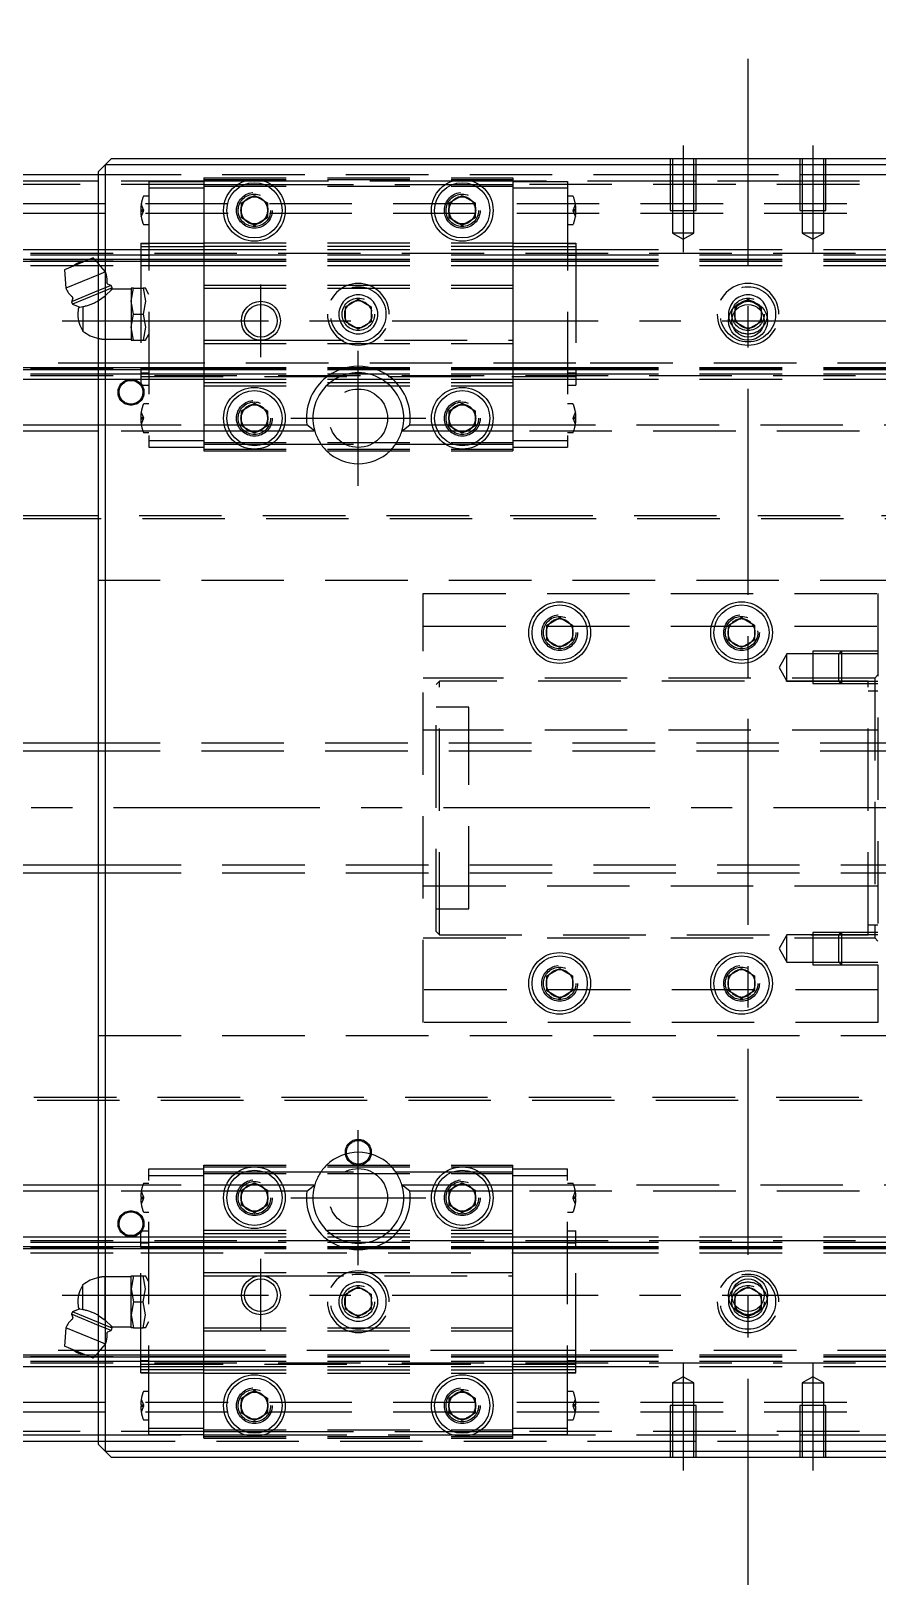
# Model space of a CAD drawing. Extents: x -15 to 942, y -347 to 120.
# Drawn here: x 209.6 to 340, y -119.6 to 119.6 of the extents above; entities that cross this region are included whole.
import ezdxf

# ---------------------------------------------------------------- set-up
doc = ezdxf.new("R2010")
doc.units = 0
doc.linetypes.add('CENTER', pattern=[50.8, 31.75, -6.35, 6.35, -6.35])
doc.linetypes.add('DASHED', pattern=[19.05, 12.7, -6.35])
doc.layers.get('0').update_dxf_attribs({"linetype": 'CONTINUOUS'})
doc.layers.add('CENTER', color=1, linetype='CENTER')

msp = doc.modelspace()

# ---------------------------------------------------------------- linework, layer by layer
at = {"color": 7, "linetype": 'CONTINUOUS'}
for p, q in [((220, 98), (221, 99)), ((221, 99), (222, 100)), ((221, 99), (221, -99)), ((419, 99), (221, 99)), ((222, 100), (418, 100)), ((220, 96.5), (1, 96.5)), ((2, 97.5), (220, 97.5)), ((220, -98), (220, 98)), ((242, 93.15), (244, 94.31)), ((244, 94.31), (246, 93.15)), ((274, 93.15), (276, 94.31)), ((276, 94.31), (278, 93.15)), ((242, 90.85), (242, 93.15)), ((246, 93.15), (246, 90.85)), ((274, 90.85), (274, 93.15)), ((278, 93.15), (278, 90.85)), ((244, 89.69), (242, 90.85)), ((246, 90.85), (244, 89.69)), ((276, 89.69), (274, 90.85)), ((278, 90.85), (276, 89.69)), ((0, 86), (220, 86)), ((0, 84.48), (218.73, 84.48)), ((0, 84.2), (218.05, 84.2)), ((219.2, 84.68), (214.77, 82.84)), ((220, 83.76), (219.2, 84.68)), ((219.37, 84.48), (220, 84.48)), ((219.62, 84.2), (220, 84.2)), ((214.77, 82.84), (214.97, 80)), ((220, 82.09), (214.97, 80)), ((220, 79.66), (215.83, 77.93)), ((220, 79.22), (215.98, 77.56)), ((216.04, 78.44), (215.83, 77.93)), ((215.83, 77.93), (215.98, 77.56)), ((215.98, 77.56), (217.1, 77.09)), ((216.94, 77.07), (217.6, 77.18)), ((217.6, 77.18), (217.74, 77.21)), ((217.6, 77.18), (217.6, 73.4)), ((217.74, 77.21), (217.88, 77.24)), ((217.88, 77.24), (218.02, 77.28)), ((218.02, 77.28), (218.17, 77.32)), ((218.17, 77.32), (218.32, 77.36)), ((218.32, 77.36), (218.47, 77.41)), ((218.47, 77.41), (218.6, 77.46)), ((218.6, 77.46), (218.73, 77.5)), ((218.73, 77.5), (218.86, 77.55)), ((218.86, 77.55), (219, 77.61)), ((219, 77.61), (219.13, 77.66)), ((219.13, 77.66), (219.26, 77.72)), ((219.26, 77.72), (219.39, 77.78)), ((219.39, 77.78), (219.52, 77.85)), ((219.52, 77.85), (219.66, 77.91)), ((219.66, 77.91), (219.79, 77.98)), ((219.79, 77.98), (219.91, 78.05)), ((219.91, 78.05), (220, 78.1)), ((0, 67.8), (220, 67.8)), ((0, 67.52), (220, 67.52)), ((0, 66), (220, 66)), ((242, 61.15), (244, 62.31)), ((244, 62.31), (246, 61.15)), ((274, 61.15), (276, 62.31)), ((276, 62.31), (278, 61.15)), ((242, 58.85), (242, 61.15)), ((246, 61.15), (246, 58.85)), ((274, 58.85), (274, 61.15)), ((278, 61.15), (278, 58.85)), ((220, 58), (146.71, 58)), ((147.94, 59), (220, 59)), ((244, 57.69), (242, 58.85)), ((246, 58.85), (244, 57.69)), ((276, 57.69), (274, 58.85)), ((278, 58.85), (276, 57.69)), ((289, 28.15), (291, 29.31)), ((291, 29.31), (293, 28.15)), ((317, 28.15), (319, 29.31)), ((319, 29.31), (321, 28.15)), ((289, 25.85), (289, 28.15)), ((293, 28.15), (293, 25.85)), ((317, 25.85), (317, 28.15)), ((321, 28.15), (321, 25.85)), ((291, 24.69), (289, 25.85)), ((293, 25.85), (291, 24.69)), ((319, 24.69), (317, 25.85)), ((321, 25.85), (319, 24.69)), ((220, 10), (28, 10)), ((28, -10), (220, -10)), ((289, -25.85), (291, -24.69)), ((289, -28.15), (289, -25.85)), ((291, -24.69), (293, -25.85)), ((293, -25.85), (293, -28.15)), ((317, -25.85), (319, -24.69)), ((317, -28.15), (317, -25.85)), ((319, -24.69), (321, -25.85)), ((321, -25.85), (321, -28.15)), ((291, -29.31), (289, -28.15)), ((293, -28.15), (291, -29.31)), ((319, -29.31), (317, -28.15)), ((321, -28.15), (319, -29.31)), ((146.71, -58), (220, -58)), ((220, -59), (147.94, -59)), ((242, -58.85), (244, -57.69)), ((242, -61.15), (242, -58.85)), ((244, -57.69), (246, -58.85)), ((246, -58.85), (246, -61.15)), ((274, -58.85), (276, -57.69)), ((274, -61.15), (274, -58.85)), ((276, -57.69), (278, -58.85)), ((278, -58.85), (278, -61.15)), ((244, -62.31), (242, -61.15)), ((246, -61.15), (244, -62.31)), ((276, -62.31), (274, -61.15)), ((278, -61.15), (276, -62.31)), ((0, -66), (220, -66)), ((0, -67.52), (220, -67.52)), ((0, -67.8), (220, -67.8)), ((217.6, -77.18), (217.6, -73.4)), ((215.98, -77.56), (215.83, -77.93)), ((215.83, -77.93), (216.04, -78.44)), ((220, -79.66), (215.83, -77.93)), ((217.1, -77.09), (215.98, -77.56)), ((220, -79.22), (215.98, -77.56)), ((216.94, -77.07), (217.6, -77.18)), ((217.6, -77.18), (217.73, -77.21)), ((217.73, -77.21), (217.87, -77.24)), ((217.87, -77.24), (218.02, -77.28)), ((218.02, -77.28), (218.16, -77.32)), ((218.16, -77.32), (218.31, -77.36)), ((218.31, -77.36), (218.47, -77.41)), ((218.47, -77.41), (218.59, -77.46)), ((218.59, -77.46), (218.73, -77.5)), ((218.73, -77.5), (218.86, -77.55)), ((218.86, -77.55), (218.99, -77.61)), ((218.99, -77.61), (219.12, -77.66)), ((219.12, -77.66), (219.26, -77.72)), ((219.26, -77.72), (219.39, -77.78)), ((219.39, -77.78), (219.52, -77.84)), ((219.52, -77.84), (219.65, -77.91)), ((219.65, -77.91), (219.78, -77.98)), ((219.78, -77.98), (219.91, -78.05)), ((219.91, -78.05), (220, -78.1)), ((214.97, -80), (214.77, -82.84)), ((220, -82.09), (214.97, -80)), ((219.2, -84.68), (214.77, -82.84)), ((0, -84.2), (218.05, -84.2)), ((0, -84.48), (218.73, -84.48)), ((0, -86), (220, -86)), ((219.2, -84.68), (220, -83.76)), ((219.37, -84.48), (220, -84.48)), ((219.62, -84.2), (220, -84.2)), ((242, -90.85), (244, -89.69)), ((242, -93.15), (242, -90.85)), ((244, -89.69), (246, -90.85)), ((246, -90.85), (246, -93.15)), ((274, -90.85), (276, -89.69)), ((274, -93.15), (274, -90.85)), ((276, -89.69), (278, -90.85)), ((278, -90.85), (278, -93.15)), ((244, -94.31), (242, -93.15)), ((246, -93.15), (244, -94.31)), ((276, -94.31), (274, -93.15)), ((278, -93.15), (276, -94.31)), ((1, -96.5), (220, -96.5)), ((220, -97.5), (2, -97.5)), ((221, -99), (220, -98)), ((222, -100), (221, -99)), ((221, -99), (419, -99)), ((418, -100), (222, -100))]:
    msp.add_line(p, q, dxfattribs=at)
at = {"color": 3, "linetype": 'DASHED'}
for p, q in [((308, 100), (308, 92)), ((308.35, 100), (308.35, 92)), ((311.65, 92), (311.65, 100)), ((312, 92), (312, 100)), ((328, 100), (328, 92)), ((328.35, 100), (328.35, 92)), ((331.65, 92), (331.65, 100)), ((332, 92), (332, 100)), ((236.2, 96), (0.5, 96)), ((220, 97.5), (308, 97.5)), ((236.2, 96.5), (220, 96.5)), ((227.77, 96.45), (227.77, 95.45)), ((227.77, 96.45), (236.2, 96.45)), ((236.2, 97), (236.2, 96)), ((236.2, 97), (283.8, 97)), ((236.2, 96.75), (283.8, 96.75)), ((242.48, 96.5), (236.2, 96.5)), ((236.2, 96), (241.44, 96)), ((236.2, 96), (236.2, 87)), ((236.2, 95.75), (283.8, 95.75)), ((241.44, 96), (242.56, 96)), ((245.52, 96.5), (242.48, 96.5)), ((242.56, 96), (245.44, 96)), ((245.44, 96), (246.56, 96)), ((274.48, 96.5), (245.52, 96.5)), ((246.56, 96), (273.44, 96)), ((273.44, 96), (274.56, 96)), ((277.52, 96.5), (274.48, 96.5)), ((274.56, 96), (277.44, 96)), ((277.44, 96), (278.56, 96)), ((283.8, 96.5), (277.52, 96.5)), ((278.56, 96), (283.8, 96)), ((283.8, 97), (283.8, 96)), ((308, 96.5), (283.8, 96.5)), ((283.8, 96.45), (292.23, 96.45)), ((283.8, 96), (283.8, 87)), ((356.2, 96), (283.8, 96)), ((292.23, 96.45), (292.23, 95.45)), ((308, 97.5), (312, 97.5)), ((312, 96.5), (308, 96.5)), ((312, 97.5), (328, 97.5)), ((328, 96.5), (312, 96.5)), ((328, 97.5), (332, 97.5)), ((332, 96.5), (328, 96.5)), ((332, 97.5), (420, 97.5)), ((356.2, 96.5), (332, 96.5)), ((227.77, 94.2), (226.99, 94.2)), ((227.77, 95.45), (236.2, 95.45)), ((227.77, 95.45), (227.77, 56.55)), ((283.8, 95.45), (292.23, 95.45)), ((292.23, 95.45), (292.23, 56.55)), ((293.01, 94.2), (292.23, 94.2)), ((640, 93), (0, 93)), ((640, 91.5), (0, 91.5)), ((226.58, 92.1), (226.5, 92.1)), ((226.5, 91.9), (226.58, 91.9)), ((226.9, 92.1), (226.58, 93)), ((226.58, 92.1), (226.9, 92.1)), ((226.58, 91.9), (226.58, 92.1)), ((226.58, 91), (226.9, 91.9)), ((226.58, 91.9), (226.9, 91.9)), ((226.9, 92.1), (226.94, 92)), ((226.9, 91.9), (226.94, 92)), ((241.5, 92), (241.53, 92.41)), ((273.5, 92), (273.53, 92.41)), ((293.1, 92.1), (293.06, 92)), ((293.1, 91.9), (293.06, 92)), ((293.42, 93), (293.1, 92.1)), ((293.42, 92.1), (293.1, 92.1)), ((293.1, 91.9), (293.42, 91)), ((293.42, 91.9), (293.1, 91.9)), ((293.5, 92.1), (293.42, 92.1)), ((293.42, 92.1), (293.42, 91.9)), ((293.42, 91.9), (293.5, 91.9)), ((308, 92), (312, 92)), ((308.35, 92), (308.35, 88.5)), ((311.65, 88.5), (311.65, 92)), ((328, 92), (332, 92)), ((328.35, 92), (328.35, 88.5)), ((331.65, 88.5), (331.65, 92)), ((226.99, 89.8), (227.77, 89.8)), ((292.23, 89.8), (293.01, 89.8)), ((226.5, 86.93), (227.77, 86.93)), ((226.5, 86.93), (226.5, 84.33)), ((226.5, 86.92), (227.77, 86.92)), ((226.5, 86.46), (227.77, 86.46)), ((227.77, 86.93), (236.2, 86.93)), ((227.77, 86.46), (236.2, 86.46)), ((236.2, 87), (283.8, 87)), ((236.2, 87), (236.2, 86.5)), ((236.2, 86.5), (236.2, 80.5)), ((236.2, 86.5), (283.8, 86.5)), ((283.8, 87), (283.8, 86.5)), ((283.8, 86.93), (292.23, 86.93)), ((283.8, 86.5), (283.8, 80.5)), ((283.8, 86.46), (292.23, 86.46)), ((292.23, 86.93), (293.5, 86.93)), ((292.23, 86.92), (293.5, 86.92)), ((292.23, 86.46), (293.5, 86.46)), ((293.5, 86.93), (293.5, 84.33)), ((308.35, 88.5), (310, 87.55)), ((311.65, 88.5), (308.35, 88.5)), ((310, 87.55), (311.65, 88.5)), ((328.35, 88.5), (330, 87.55)), ((331.65, 88.5), (328.35, 88.5)), ((330, 87.55), (331.65, 88.5)), ((0, 85.4), (640, 85.4)), ((0, 85.15), (220, 85.15)), ((0, 84.42), (226.5, 84.42)), ((218.05, 84.2), (219.62, 84.2)), ((218.73, 84.48), (219.37, 84.48)), ((220, 86), (226.5, 86)), ((220, 85.15), (226.5, 85.15)), ((220, 84.48), (226.5, 84.48)), ((220, 84.2), (226.5, 84.2)), ((221.07, 82.53), (220, 83.76)), ((226.5, 86), (236.2, 86)), ((226.5, 85.15), (236.2, 85.15)), ((226.5, 85.08), (227.77, 85.08)), ((226.5, 84.48), (236.2, 84.48)), ((226.5, 84.42), (236.2, 84.42)), ((226.5, 84.33), (226.5, 67.67)), ((226.5, 84.2), (236.2, 84.2)), ((236.2, 86), (283.8, 86)), ((236.2, 85.15), (283.8, 85.15)), ((236.2, 84.48), (283.8, 84.48)), ((236.2, 84.42), (283.8, 84.42)), ((236.2, 84.2), (283.8, 84.2)), ((283.8, 86), (293.5, 86)), ((283.8, 85.15), (293.5, 85.15)), ((283.8, 84.48), (293.5, 84.48)), ((283.8, 84.42), (293.5, 84.42)), ((283.8, 84.2), (293.5, 84.2)), ((292.23, 85.08), (293.5, 85.08)), ((293.5, 86), (346.5, 86)), ((293.5, 85.15), (346.5, 85.15)), ((293.5, 84.48), (346.5, 84.48)), ((293.5, 84.42), (346.5, 84.42)), ((293.5, 84.33), (293.5, 67.67)), ((293.5, 84.2), (346.5, 84.2)), ((0, 83.5), (226.5, 83.5)), ((221.07, 82.53), (220, 82.09)), ((226.5, 83.5), (236.2, 83.5)), ((236.2, 83.5), (283.8, 83.5)), ((283.8, 83.5), (293.5, 83.5)), ((293.5, 83.5), (346.5, 83.5)), ((221.93, 80.45), (220, 79.66)), ((222.08, 80.08), (220, 79.22)), ((221.04, 78.83), (222.08, 79.85)), ((221.93, 80.45), (221.42, 80.66)), ((221.9, 79.64), (222.08, 80.08)), ((222.08, 80.08), (221.93, 80.45)), ((225.04, 79.85), (222.08, 79.85)), ((225.4, 80), (225.04, 80)), ((225.04, 80), (225.04, 78)), ((225.04, 78), (225.4, 80)), ((225.4, 80), (226.87, 80)), ((227.22, 80), (226.87, 80)), ((226.87, 80), (227.22, 78)), ((227.77, 79.06), (227.22, 80)), ((236.2, 80.5), (236.2, 80)), ((236.2, 80.5), (283.8, 80.5)), ((236.2, 80), (283.8, 80)), ((236.2, 80), (236.2, 72)), ((283.8, 80.5), (283.8, 80)), ((283.8, 80), (283.8, 72)), ((220, 78.1), (221.04, 78.83)), ((221.04, 78.83), (221.04, 72.15)), ((225.04, 78), (225.04, 74)), ((225.4, 76), (225.04, 78)), ((227.22, 78), (226.87, 76)), ((258, 77.15), (260, 78.31)), ((258, 74.85), (258, 77.15)), ((260, 78.31), (262, 77.15)), ((262, 77.15), (262, 74.85)), ((318, 77.15), (320, 78.31)), ((318, 76.5), (318, 77.15)), ((320, 78.31), (322, 77.15)), ((322, 77.15), (322, 76.5)), ((225.04, 74), (225.4, 76)), ((225.4, 76), (226.87, 76)), ((226.87, 76), (227.22, 74)), ((257.5, 76), (257.53, 76.41)), ((260, 73.69), (258, 74.85)), ((262, 74.85), (260, 73.69)), ((317.5, 76), (317.53, 76.37)), ((318, 74.85), (318, 76.5)), ((320, 73.69), (318, 74.85)), ((322, 74.85), (320, 73.69)), ((322, 76.5), (322, 74.85)), ((221.04, 72.15), (225.04, 72.15)), ((225.04, 74), (225.04, 72)), ((225.4, 72), (225.04, 74)), ((225.04, 72), (225.4, 72)), ((225.4, 72), (226.87, 72)), ((227.22, 74), (226.87, 72)), ((226.87, 72), (227.22, 72)), ((227.22, 72), (227.77, 72.94)), ((236.2, 72), (236.2, 71.5)), ((236.2, 72), (245, 72)), ((245, 72), (283.8, 72)), ((283.8, 72), (283.8, 71.5)), ((236.2, 71.5), (236.2, 65.5)), ((236.2, 71.5), (283.8, 71.5)), ((283.8, 71.5), (283.8, 65.5)), ((226.5, 68.5), (0, 68.5)), ((0, 67.58), (226.5, 67.58)), ((220, 67.8), (226.5, 67.8)), ((220, 67.52), (226.5, 67.52)), ((293.5, 68.5), (226.5, 68.5)), ((293.5, 68.5), (226.5, 68.5)), ((226.5, 67.8), (236.2, 67.8)), ((226.5, 67.67), (226.5, 65.07)), ((226.5, 67.58), (236.2, 67.58)), ((226.5, 67.52), (236.2, 67.52)), ((236.2, 67.8), (283.8, 67.8)), ((236.2, 67.58), (283.8, 67.58)), ((236.2, 67.52), (283.8, 67.52)), ((283.8, 67.8), (293.5, 67.8)), ((283.8, 67.58), (293.5, 67.58)), ((283.8, 67.52), (293.5, 67.52)), ((346.5, 68.5), (293.5, 68.5)), ((293.5, 67.8), (346.5, 67.8)), ((293.5, 67.67), (293.5, 65.07)), ((293.5, 67.58), (346.5, 67.58)), ((293.5, 67.52), (346.5, 67.52)), ((0, 66.85), (220, 66.85)), ((0, 66.6), (640, 66.6)), ((220, 66.85), (226.5, 66.85)), ((220, 66), (226.5, 66)), ((227.77, 66.92), (226.5, 66.92)), ((226.5, 66.85), (236.2, 66.85)), ((226.5, 66.4), (293.5, 66.4)), ((226.5, 66), (236.2, 66)), ((226.5, 65.08), (227.77, 65.08)), ((226.5, 65.07), (227.77, 65.07)), ((236.2, 66.85), (283.8, 66.85)), ((236.2, 66), (283.8, 66)), ((236.2, 65.5), (236.2, 65)), ((236.2, 65.5), (283.8, 65.5)), ((236.2, 65), (283.8, 65)), ((236.2, 65), (236.2, 56)), ((283.8, 66.85), (293.5, 66.85)), ((283.8, 66), (293.5, 66)), ((283.8, 65.5), (283.8, 65)), ((283.8, 65), (283.8, 56)), ((293.5, 66.92), (292.23, 66.92)), ((292.23, 65.08), (293.5, 65.08)), ((292.23, 65.07), (293.5, 65.07)), ((293.5, 66.85), (346.5, 66.85)), ((293.5, 66), (346.5, 66)), ((227.77, 62.2), (226.99, 62.2)), ((293.01, 62.2), (292.23, 62.2)), ((226.58, 60.1), (226.5, 60.1)), ((226.5, 59.9), (226.58, 59.9)), ((226.9, 60.1), (226.58, 61)), ((226.58, 60.1), (226.9, 60.1)), ((226.58, 59.9), (226.58, 60.1)), ((226.58, 59), (226.9, 59.9)), ((226.58, 59.9), (226.9, 59.9)), ((226.9, 60.1), (226.94, 60)), ((226.9, 59.9), (226.94, 60)), ((241.5, 60), (241.53, 60.41)), ((273.5, 60), (273.53, 60.41)), ((293.1, 60.1), (293.06, 60)), ((293.1, 59.9), (293.06, 60)), ((293.42, 61), (293.1, 60.1)), ((293.42, 60.1), (293.1, 60.1)), ((293.1, 59.9), (293.42, 59)), ((293.42, 59.9), (293.1, 59.9)), ((293.5, 60.1), (293.42, 60.1)), ((293.42, 60.1), (293.42, 59.9)), ((293.42, 59.9), (293.5, 59.9)), ((220, 59), (236.2, 59)), ((236.2, 58), (220, 58)), ((226.99, 57.8), (227.77, 57.8)), ((236.2, 59), (239.36, 59)), ((239.69, 58), (236.2, 58)), ((239.36, 59), (239.87, 59)), ((240.25, 58), (239.69, 58)), ((239.87, 59), (241.44, 59)), ((242.11, 58), (240.25, 58)), ((241.44, 59), (241.71, 59)), ((241.71, 59), (242, 59)), ((242, 59), (242.15, 59)), ((242.5, 58), (242.11, 58)), ((242.15, 59), (242.2, 59)), ((242.2, 59), (245.8, 59)), ((243.36, 58), (242.5, 58)), ((243.46, 58), (243.36, 58)), ((243.5, 58), (243.46, 58)), ((244.5, 58), (243.5, 58)), ((244.54, 58), (244.5, 58)), ((244.64, 58), (244.54, 58)), ((245.5, 58), (244.64, 58)), ((245.89, 58), (245.5, 58)), ((245.8, 59), (245.85, 59)), ((245.85, 59), (246, 59)), ((247.75, 58), (245.89, 58)), ((246, 59), (246.29, 59)), ((246.29, 59), (246.56, 59)), ((246.56, 59), (248.13, 59)), ((248.31, 58), (247.75, 58)), ((248.13, 59), (248.64, 59)), ((253.29, 58), (248.31, 58)), ((248.64, 59), (252.06, 59)), ((253.29, 58), (252.06, 59)), ((266.71, 58), (267.94, 59)), ((271.69, 58), (266.71, 58)), ((267.94, 59), (271.36, 59)), ((271.36, 59), (271.87, 59)), ((272.25, 58), (271.69, 58)), ((271.87, 59), (273.44, 59)), ((274.11, 58), (272.25, 58)), ((273.44, 59), (273.71, 59)), ((273.71, 59), (274, 59)), ((274, 59), (274.15, 59)), ((274.5, 58), (274.11, 58)), ((274.15, 59), (274.2, 59)), ((274.2, 59), (277.8, 59)), ((275.36, 58), (274.5, 58)), ((275.46, 58), (275.36, 58)), ((275.5, 58), (275.46, 58)), ((276.5, 58), (275.5, 58)), ((276.54, 58), (276.5, 58)), ((276.64, 58), (276.54, 58)), ((277.5, 58), (276.64, 58)), ((277.89, 58), (277.5, 58)), ((277.8, 59), (277.85, 59)), ((277.85, 59), (278, 59)), ((279.75, 58), (277.89, 58)), ((278, 59), (278.29, 59)), ((278.29, 59), (278.56, 59)), ((278.56, 59), (280.13, 59)), ((280.31, 58), (279.75, 58)), ((280.13, 59), (280.64, 59)), ((283.8, 58), (280.31, 58)), ((280.64, 59), (283.8, 59)), ((283.8, 59), (356.2, 59)), ((356.2, 58), (283.8, 58)), ((292.23, 57.8), (293.01, 57.8)), ((227.77, 56.55), (227.77, 55.55)), ((227.77, 56.55), (236.2, 56.55)), ((227.77, 55.55), (236.2, 55.55)), ((236.2, 56.25), (283.8, 56.25)), ((236.2, 56), (236.2, 55)), ((236.2, 56), (241.44, 56)), ((236.2, 55.25), (283.8, 55.25)), ((241.44, 56), (242.56, 56)), ((242.56, 56), (245.44, 56)), ((245.44, 56), (246.56, 56)), ((246.56, 56), (273.44, 56)), ((273.44, 56), (274.56, 56)), ((274.56, 56), (277.44, 56)), ((277.44, 56), (278.56, 56)), ((278.56, 56), (283.8, 56)), ((283.8, 56.55), (292.23, 56.55)), ((283.8, 56), (283.8, 55)), ((283.8, 55.55), (292.23, 55.55)), ((292.23, 56.55), (292.23, 55.55)), ((236.2, 55), (283.8, 55)), ((639.5, 44.5), (0.5, 44.5)), ((639, 45), (1, 45)), ((420, 35), (220, 35)), ((270, -33), (270, 33)), ((270, 33), (340, 33)), ((340, 33), (340, -33)), ((270, 28), (340, 28)), ((288.5, 27), (288.51, 27.25)), ((321.48, 27.29), (321.5, 27)), ((334.4, 24.15), (330, 24.15)), ((330, 24.15), (330, 19.15)), ((334.4, 24.15), (334, 23.75)), ((340, 24.15), (334.4, 24.15)), ((340, 24.15), (334.4, 24.15)), ((334.4, 24.15), (334.4, 19.15)), ((326, 23.75), (324.79, 21.65)), ((324.79, 21.65), (326, 19.55)), ((330, 23.75), (326, 23.75)), ((326, 19.55), (326, 23.75)), ((334, 23.75), (330, 23.75)), ((340, 23.75), (334, 23.75)), ((340, 23.75), (334, 23.75)), ((334, 19.55), (334, 23.75)), ((339.5, 20), (270, 20)), ((272.5, 19.5), (272, 19)), ((338.5, 19.5), (272.5, 19.5)), ((272.5, -19.5), (272.5, 19.5)), ((326, 19.55), (330, 19.55)), ((330, 19.55), (334, 19.55)), ((330, 19.15), (334.4, 19.15)), ((334, 19.55), (340, 19.55)), ((334, 19.55), (334.4, 19.15)), ((334, 19.55), (340, 19.55)), ((334.4, 19.15), (340, 19.15)), ((334.4, 19.15), (340, 19.15)), ((338.5, -19.5), (338.5, 19.5)), ((340, 20.5), (339.5, 20)), ((339.5, 20), (339.5, -20)), ((272, -19), (272, 19)), ((340, 18), (338.5, 18)), ((277, 15.5), (272, 15.5)), ((277, -15.5), (277, 15.5)), ((339.5, 12), (270, 12)), ((340, 12), (339.5, 12)), ((420, 10), (220, 10)), ((420, 8.75), (220, 8.75)), ((220, -8.75), (420, -8.75)), ((220, -10), (420, -10)), ((270, -12), (339.5, -12)), ((339.5, -12), (340, -12)), ((272, -15.5), (277, -15.5)), ((272, -19), (272.5, -19.5)), ((338.5, -18), (340, -18)), ((270, -20), (339.5, -20)), ((272.5, -19.5), (338.5, -19.5)), ((326, -19.55), (324.79, -21.65)), ((330, -19.55), (326, -19.55)), ((326, -21.65), (326, -19.55)), ((334.4, -19.15), (330, -19.15)), ((330, -19.15), (330, -24.15)), ((334, -19.55), (330, -19.55)), ((334.4, -19.15), (334, -19.55)), ((340, -19.55), (334, -19.55)), ((340, -19.55), (334, -19.55)), ((334, -23.75), (334, -19.55)), ((340, -19.15), (334.4, -19.15)), ((340, -19.15), (334.4, -19.15)), ((334.4, -19.15), (334.4, -24.15)), ((339.5, -20), (340, -20.5)), ((324.79, -21.65), (326, -23.75)), ((326, -23.75), (326, -21.65)), ((326, -23.75), (330, -23.75)), ((330, -23.75), (334, -23.75)), ((334, -23.75), (340, -23.75)), ((334, -23.75), (334.4, -24.15)), ((334, -23.75), (340, -23.75)), ((330, -24.15), (334.4, -24.15)), ((334.4, -24.15), (340, -24.15)), ((334.4, -24.15), (340, -24.15)), ((340, -28), (270, -28)), ((288.5, -27), (288.52, -26.7)), ((316.5, -27), (316.52, -26.7)), ((340, -33), (270, -33)), ((220, -35), (420, -35)), ((0.5, -44.5), (639.5, -44.5)), ((1, -45), (639, -45)), ((236.2, -55), (283.8, -55)), ((236.2, -56), (236.2, -55)), ((283.8, -56), (283.8, -55)), ((227.77, -55.55), (236.2, -55.55)), ((227.77, -56.55), (227.77, -55.55)), ((227.77, -95.45), (227.77, -56.55)), ((227.77, -56.55), (236.2, -56.55)), ((236.2, -55.25), (283.8, -55.25)), ((236.2, -65), (236.2, -56)), ((236.2, -56), (241.44, -56)), ((236.2, -56.25), (283.8, -56.25)), ((241.44, -56), (242.56, -56)), ((242.56, -56), (245.44, -56)), ((245.44, -56), (246.56, -56)), ((246.56, -56), (273.44, -56)), ((273.44, -56), (274.56, -56)), ((274.56, -56), (277.44, -56)), ((277.44, -56), (278.56, -56)), ((278.56, -56), (283.8, -56)), ((283.8, -55.55), (292.23, -55.55)), ((283.8, -65), (283.8, -56)), ((283.8, -56.55), (292.23, -56.55)), ((292.23, -56.55), (292.23, -55.55)), ((292.23, -95.45), (292.23, -56.55)), ((220, -58), (236.2, -58)), ((236.2, -59), (220, -59)), ((226.58, -59), (226.9, -59.9)), ((227.77, -57.8), (226.99, -57.8)), ((236.2, -58), (239.69, -58)), ((239.36, -59), (236.2, -59)), ((239.87, -59), (239.36, -59)), ((239.69, -58), (240.25, -58)), ((241.44, -59), (239.87, -59)), ((240.25, -58), (242.11, -58)), ((241.71, -59), (241.44, -59)), ((241.5, -60), (241.53, -59.59)), ((242, -59), (241.71, -59)), ((242.15, -59), (242, -59)), ((242.11, -58), (242.5, -58)), ((242.2, -59), (242.15, -59)), ((245.8, -59), (242.2, -59)), ((242.5, -58), (243.36, -58)), ((243.36, -58), (243.46, -58)), ((243.46, -58), (243.5, -58)), ((243.5, -58), (244.5, -58)), ((244.5, -58), (244.54, -58)), ((244.54, -58), (244.64, -58)), ((244.64, -58), (245.5, -58)), ((245.5, -58), (245.89, -58)), ((245.85, -59), (245.8, -59)), ((246, -59), (245.85, -59)), ((245.89, -58), (247.75, -58)), ((246.29, -59), (246, -59)), ((246.56, -59), (246.29, -59)), ((248.13, -59), (246.56, -59)), ((247.75, -58), (248.31, -58)), ((248.64, -59), (248.13, -59)), ((248.31, -58), (253.29, -58)), ((252.06, -59), (248.64, -59)), ((252.06, -59), (253.29, -58)), ((266.71, -58), (271.69, -58)), ((267.94, -59), (266.71, -58)), ((271.36, -59), (267.94, -59)), ((271.87, -59), (271.36, -59)), ((271.69, -58), (272.25, -58)), ((273.44, -59), (271.87, -59)), ((272.25, -58), (274.11, -58)), ((273.71, -59), (273.44, -59)), ((273.5, -60), (273.53, -59.59)), ((274, -59), (273.71, -59)), ((274.15, -59), (274, -59)), ((274.11, -58), (274.5, -58)), ((274.2, -59), (274.15, -59)), ((277.8, -59), (274.2, -59)), ((274.5, -58), (275.36, -58)), ((275.36, -58), (275.46, -58)), ((275.46, -58), (275.5, -58)), ((275.5, -58), (276.5, -58)), ((276.5, -58), (276.54, -58)), ((276.54, -58), (276.64, -58)), ((276.64, -58), (277.5, -58)), ((277.5, -58), (277.89, -58)), ((277.85, -59), (277.8, -59)), ((278, -59), (277.85, -59)), ((277.89, -58), (279.75, -58)), ((278.29, -59), (278, -59)), ((278.56, -59), (278.29, -59)), ((280.13, -59), (278.56, -59)), ((279.75, -58), (280.31, -58)), ((280.64, -59), (280.13, -59)), ((280.31, -58), (283.8, -58)), ((283.8, -59), (280.64, -59)), ((283.8, -58), (356.2, -58)), ((356.2, -59), (283.8, -59)), ((293.01, -57.8), (292.23, -57.8)), ((293.1, -59.9), (293.42, -59)), ((226.5, -59.9), (226.58, -59.9)), ((226.58, -60.1), (226.5, -60.1)), ((226.58, -59.9), (226.9, -59.9)), ((226.58, -59.9), (226.58, -60.1)), ((226.9, -60.1), (226.58, -61)), ((226.58, -60.1), (226.9, -60.1)), ((226.9, -59.9), (226.94, -60)), ((226.9, -60.1), (226.94, -60)), ((293.1, -59.9), (293.06, -60)), ((293.1, -60.1), (293.06, -60)), ((293.42, -59.9), (293.1, -59.9)), ((293.42, -61), (293.1, -60.1)), ((293.42, -60.1), (293.1, -60.1)), ((293.42, -60.1), (293.42, -59.9)), ((293.42, -59.9), (293.5, -59.9)), ((293.5, -60.1), (293.42, -60.1)), ((226.99, -62.2), (227.77, -62.2)), ((292.23, -62.2), (293.01, -62.2)), ((0, -66.6), (640, -66.6)), ((0, -66.85), (220, -66.85)), ((220, -66), (226.5, -66)), ((220, -66.85), (226.5, -66.85)), ((226.5, -65.07), (227.77, -65.07)), ((226.5, -67.67), (226.5, -65.07)), ((226.5, -65.08), (227.77, -65.08)), ((226.5, -66), (236.2, -66)), ((226.5, -66.85), (236.2, -66.85)), ((226.5, -66.92), (227.77, -66.92)), ((236.2, -65), (283.8, -65)), ((236.2, -65.5), (236.2, -65)), ((236.2, -71.5), (236.2, -65.5)), ((236.2, -65.5), (283.8, -65.5)), ((236.2, -66), (283.8, -66)), ((236.2, -66.85), (283.8, -66.85)), ((283.8, -65.5), (283.8, -65)), ((283.8, -71.5), (283.8, -65.5)), ((283.8, -66), (293.5, -66)), ((283.8, -66.85), (293.5, -66.85)), ((292.23, -65.07), (293.5, -65.07)), ((292.23, -65.08), (293.5, -65.08)), ((292.23, -66.92), (293.5, -66.92)), ((293.5, -67.67), (293.5, -65.07)), ((293.5, -66), (346.5, -66)), ((293.5, -66.85), (346.5, -66.85)), ((0, -67.58), (226.5, -67.58)), ((0, -68.5), (226.5, -68.5)), ((220, -67.52), (226.5, -67.52)), ((220, -67.8), (226.5, -67.8)), ((226.5, -67.52), (236.2, -67.52)), ((226.5, -67.58), (236.2, -67.58)), ((226.5, -84.33), (226.5, -67.67)), ((226.5, -67.8), (236.2, -67.8)), ((226.5, -68.5), (293.5, -68.5)), ((226.5, -68.5), (293.5, -68.5)), ((236.2, -67.52), (283.8, -67.52)), ((236.2, -67.58), (283.8, -67.58)), ((236.2, -67.8), (283.8, -67.8)), ((283.8, -67.52), (293.5, -67.52)), ((283.8, -67.58), (293.5, -67.58)), ((283.8, -67.8), (293.5, -67.8)), ((293.5, -67.52), (346.5, -67.52)), ((293.5, -67.58), (346.5, -67.58)), ((293.5, -84.33), (293.5, -67.67)), ((293.5, -67.8), (346.5, -67.8)), ((293.5, -68.5), (346.5, -68.5)), ((236.2, -71.5), (283.8, -71.5)), ((236.2, -72), (236.2, -71.5)), ((283.8, -72), (283.8, -71.5)), ((225.04, -72.15), (221.04, -72.15)), ((221.04, -78.83), (221.04, -72.15)), ((225.04, -74), (225.04, -72)), ((225.04, -72), (225.4, -72)), ((225.4, -72), (225.04, -74)), ((225.04, -78), (225.04, -74)), ((225.04, -74), (225.4, -76)), ((225.4, -72), (226.87, -72)), ((226.87, -72), (227.22, -72)), ((227.22, -74), (226.87, -72)), ((226.87, -76), (227.22, -74)), ((227.77, -72.94), (227.22, -72)), ((236.2, -80), (236.2, -72)), ((236.2, -72), (245, -72)), ((245, -72), (283.8, -72)), ((258, -74.85), (260, -73.69)), ((260, -73.69), (262, -74.85)), ((283.8, -80), (283.8, -72)), ((318, -74.85), (320, -73.69)), ((320, -73.69), (322, -74.85)), ((225.4, -76), (225.04, -78)), ((225.4, -76), (226.87, -76)), ((227.22, -78), (226.87, -76)), ((257.5, -76), (257.53, -75.59)), ((258, -77.15), (258, -74.85)), ((262, -74.85), (262, -77.15)), ((317.5, -76), (317.53, -75.59)), ((318, -76.5), (318, -74.85)), ((318, -77.15), (318, -76.5)), ((322, -74.85), (322, -76.5)), ((322, -76.5), (322, -77.15)), ((220, -78.1), (221.04, -78.83)), ((221.04, -78.83), (222.08, -79.85)), ((225.04, -80), (225.04, -78)), ((225.04, -78), (225.4, -80)), ((226.87, -80), (227.22, -78)), ((260, -78.31), (258, -77.15)), ((262, -77.15), (260, -78.31)), ((320, -78.31), (318, -77.15)), ((322, -77.15), (320, -78.31)), ((222.08, -80.08), (220, -79.22)), ((221.93, -80.45), (220, -79.66)), ((221.42, -80.66), (221.93, -80.45)), ((222.08, -80.08), (221.9, -79.64)), ((221.93, -80.45), (222.08, -80.08)), ((222.08, -79.85), (225.04, -79.85)), ((225.4, -80), (225.04, -80)), ((225.4, -80), (226.87, -80)), ((227.22, -80), (226.87, -80)), ((227.22, -80), (227.77, -79.06)), ((236.2, -80.5), (236.2, -80)), ((236.2, -80), (283.8, -80)), ((236.2, -86.5), (236.2, -80.5)), ((236.2, -80.5), (283.8, -80.5)), ((283.8, -80.5), (283.8, -80)), ((283.8, -86.5), (283.8, -80.5)), ((226.5, -83.5), (0, -83.5)), ((221.07, -82.53), (220, -82.09)), ((220, -83.76), (221.07, -82.53)), ((236.2, -83.5), (226.5, -83.5)), ((283.8, -83.5), (236.2, -83.5)), ((293.5, -83.5), (283.8, -83.5)), ((346.5, -83.5), (293.5, -83.5)), ((0, -84.42), (226.5, -84.42)), ((0, -85.15), (220, -85.15)), ((0, -85.4), (640, -85.4)), ((218.05, -84.2), (219.62, -84.2)), ((218.73, -84.48), (219.37, -84.48)), ((220, -84.2), (226.5, -84.2)), ((220, -84.48), (226.5, -84.48)), ((220, -85.15), (226.5, -85.15)), ((220, -86), (226.5, -86)), ((226.5, -84.2), (236.2, -84.2)), ((226.5, -86.93), (226.5, -84.33)), ((226.5, -84.42), (236.2, -84.42)), ((226.5, -84.48), (236.2, -84.48)), ((227.77, -85.08), (226.5, -85.08)), ((226.5, -85.15), (236.2, -85.15)), ((226.5, -85.6), (293.5, -85.6)), ((226.5, -86), (236.2, -86)), ((236.2, -84.2), (283.8, -84.2)), ((236.2, -84.42), (283.8, -84.42)), ((236.2, -84.48), (283.8, -84.48)), ((236.2, -85.15), (283.8, -85.15)), ((236.2, -86), (283.8, -86)), ((283.8, -84.2), (293.5, -84.2)), ((283.8, -84.42), (293.5, -84.42)), ((283.8, -84.48), (293.5, -84.48)), ((283.8, -85.15), (293.5, -85.15)), ((283.8, -86), (293.5, -86)), ((293.5, -85.08), (292.23, -85.08)), ((293.5, -84.2), (346.5, -84.2)), ((293.5, -86.93), (293.5, -84.33)), ((293.5, -84.42), (346.5, -84.42)), ((293.5, -84.48), (346.5, -84.48)), ((293.5, -85.15), (346.5, -85.15)), ((293.5, -86), (346.5, -86)), ((226.5, -86.46), (227.77, -86.46)), ((226.5, -86.92), (227.77, -86.92)), ((226.5, -86.93), (227.77, -86.93)), ((227.77, -86.46), (236.2, -86.46)), ((227.77, -86.93), (236.2, -86.93)), ((236.2, -86.5), (283.8, -86.5)), ((236.2, -87), (236.2, -86.5)), ((236.2, -96), (236.2, -87)), ((236.2, -87), (283.8, -87)), ((283.8, -86.46), (292.23, -86.46)), ((283.8, -87), (283.8, -86.5)), ((283.8, -86.93), (292.23, -86.93)), ((283.8, -96), (283.8, -87)), ((292.23, -86.46), (293.5, -86.46)), ((292.23, -86.92), (293.5, -86.92)), ((292.23, -86.93), (293.5, -86.93)), ((310, -87.55), (308.35, -88.5)), ((308.35, -88.5), (308.35, -92)), ((308.35, -88.5), (311.65, -88.5)), ((311.65, -88.5), (310, -87.55)), ((311.65, -92), (311.65, -88.5)), ((330, -87.55), (328.35, -88.5)), ((328.35, -88.5), (328.35, -92)), ((328.35, -88.5), (331.65, -88.5)), ((331.65, -88.5), (330, -87.55)), ((331.65, -92), (331.65, -88.5)), ((227.77, -89.8), (226.99, -89.8)), ((293.01, -89.8), (292.23, -89.8)), ((640, -91.5), (0, -91.5)), ((640, -93), (0, -93)), ((226.5, -91.9), (226.58, -91.9)), ((226.58, -92.1), (226.5, -92.1)), ((226.58, -91), (226.9, -91.9)), ((226.58, -91.9), (226.9, -91.9)), ((226.58, -91.9), (226.58, -92.1)), ((226.9, -92.1), (226.58, -93)), ((226.58, -92.1), (226.9, -92.1)), ((226.9, -91.9), (226.94, -92)), ((226.9, -92.1), (226.94, -92)), ((241.5, -92), (241.53, -91.59)), ((273.5, -92), (273.53, -91.59)), ((293.1, -91.9), (293.06, -92)), ((293.1, -92.1), (293.06, -92)), ((293.1, -91.9), (293.42, -91)), ((293.42, -91.9), (293.1, -91.9)), ((293.42, -93), (293.1, -92.1)), ((293.42, -92.1), (293.1, -92.1)), ((293.42, -92.1), (293.42, -91.9)), ((293.42, -91.9), (293.5, -91.9)), ((293.5, -92.1), (293.42, -92.1)), ((308, -92), (308, -100)), ((312, -92), (308, -92)), ((308.35, -92), (308.35, -100)), ((311.65, -100), (311.65, -92)), ((312, -100), (312, -92)), ((328, -92), (328, -100)), ((332, -92), (328, -92)), ((328.35, -92), (328.35, -100)), ((331.65, -100), (331.65, -92)), ((332, -100), (332, -92)), ((226.99, -94.2), (227.77, -94.2)), ((227.77, -96.45), (227.77, -95.45)), ((227.77, -95.45), (236.2, -95.45)), ((283.8, -95.45), (292.23, -95.45)), ((292.23, -94.2), (293.01, -94.2)), ((292.23, -96.45), (292.23, -95.45)), ((236.2, -96), (0.5, -96)), ((220, -96.5), (236.2, -96.5)), ((308, -97.5), (220, -97.5)), ((227.77, -96.45), (236.2, -96.45)), ((236.2, -95.75), (283.8, -95.75)), ((236.2, -97), (236.2, -96)), ((236.2, -96), (241.44, -96)), ((236.2, -96.5), (242.48, -96.5)), ((236.2, -96.75), (283.8, -96.75)), ((236.2, -97), (283.8, -97)), ((241.44, -96), (242.56, -96)), ((242.48, -96.5), (245.52, -96.5)), ((242.56, -96), (245.44, -96)), ((245.44, -96), (246.56, -96)), ((245.52, -96.5), (274.48, -96.5)), ((246.56, -96), (273.44, -96)), ((273.44, -96), (274.56, -96)), ((274.48, -96.5), (277.52, -96.5)), ((274.56, -96), (277.44, -96)), ((277.44, -96), (278.56, -96)), ((277.52, -96.5), (283.8, -96.5)), ((278.56, -96), (283.8, -96)), ((283.8, -97), (283.8, -96)), ((356.2, -96), (283.8, -96)), ((283.8, -96.45), (292.23, -96.45)), ((283.8, -96.5), (308, -96.5)), ((308, -96.5), (312, -96.5)), ((312, -97.5), (308, -97.5)), ((312, -96.5), (328, -96.5)), ((328, -97.5), (312, -97.5)), ((328, -96.5), (332, -96.5)), ((332, -97.5), (328, -97.5)), ((332, -96.5), (356.2, -96.5)), ((420, -97.5), (332, -97.5))]:
    msp.add_line(p, q, dxfattribs=at)
at = {"color": 3, "linetype": 'CONTINUOUS'}
for p, q in [((220, 8.75), (28, 8.75)), ((28, -8.75), (220, -8.75))]:
    msp.add_line(p, q, dxfattribs=at)
at = {"color": 7, "linetype": 'CONTINUOUS'}
for centre, radius in [((244, 92), 4.75), ((244, 92), 4.25), ((276, 92), 4.75), ((276, 92), 4.25), ((245, 75), 2.5), ((320, 75), 3), ((320, 75), 2.5), ((244, 60), 4.75), ((276, 60), 4.75), ((244, 60), 4.25), ((276, 60), 4.25), ((291, 27), 4.75), ((291, 27), 4.25), ((319, 27), 4.75), ((319, 27), 4.25), ((291, -27), 4.75), ((291, -27), 4.25), ((319, -27), 4.75), ((319, -27), 4.25), ((244, -60), 4.75), ((244, -60), 4.25), ((276, -60), 4.75), ((276, -60), 4.25), ((245, -75), 2.5), ((320, -75), 3), ((320, -75), 2.5), ((244, -92), 4.75), ((244, -92), 4.25), ((276, -92), 4.75), ((276, -92), 4.25)]:
    msp.add_circle(centre, radius, dxfattribs=at)
at = {"color": 3, "linetype": 'DASHED'}
for centre, radius in [((244, 92), 2.75), ((244, 92), 2.5), ((244, 92), 2.07), ((276, 92), 2.75), ((276, 92), 2.5), ((276, 92), 2.07), ((260, 76), 4.25), ((320, 76), 4.25), ((260, 76), 2.5), ((260, 76), 2.1), ((320, 76), 2.5), ((225, 64), 2), ((225, 64), 1.83), ((244, 60), 2.75), ((244, 60), 2.5), ((260, 60), 4.5), ((276, 60), 2.75), ((276, 60), 2.5), ((244, 60), 2.07), ((276, 60), 2.07), ((291, 27), 2.75), ((291, 27), 2.5), ((319, 27), 2.75), ((319, 27), 2.5), ((291, -27), 2.75), ((291, -27), 2.5), ((319, -27), 2.75), ((319, -27), 2.5), ((260, -53), 2), ((260, -53), 1.83), ((244, -60), 2.75), ((260, -60), 4.5), ((276, -60), 2.75), ((244, -60), 2.5), ((244, -60), 2.07), ((276, -60), 2.5), ((276, -60), 2.07), ((225, -64), 2), ((225, -64), 1.83), ((260, -76), 4.25), ((320, -76), 4.25), ((260, -76), 2.5), ((260, -76), 2.1), ((320, -76), 2.5), ((244, -92), 2.75), ((244, -92), 2.5), ((244, -92), 2.07), ((276, -92), 2.75), ((276, -92), 2.5), ((276, -92), 2.07)]:
    msp.add_circle(centre, radius, dxfattribs=at)
at = {"color": 3, "linetype": 'CONTINUOUS'}
for centre in [(245, 75), (245, -75)]:
    msp.add_circle(centre, 3, dxfattribs=at)
at = {"color": 3, "linetype": 'DASHED'}
for centre, radius, start, end in [((232.5, 92), 6, 159.1494, 170.4059), ((226.99, 94.1), 0.1, 90, 159.1494), ((244, 92), 2.06, 134.0859, 165.9141), ((244, 92), 2.1, 137.7528, 162.2472), ((244, 92), 2.1, 102.2472, 137.7528), ((244, 92), 2.06, 105.9141, 134.0859), ((244, 92), 2.06, 74.0859, 105.9141), ((244, 92), 2.1, 77.7528, 102.2472), ((244, 92), 2.1, 42.2472, 77.7528), ((244, 92), 2.06, 45.9141, 74.0859), ((244, 92), 2.06, 14.0859, 45.9141), ((244, 92), 2.1, 17.7528, 42.2472), ((276, 92), 2.06, 134.0859, 165.9141), ((276, 92), 2.1, 137.7528, 162.2472), ((276, 92), 2.1, 102.2472, 137.7528), ((276, 92), 2.06, 105.9141, 134.0859), ((276, 92), 2.06, 74.0859, 105.9141), ((276, 92), 2.1, 77.7528, 102.2472), ((276, 92), 2.1, 42.2472, 77.7528), ((276, 92), 2.06, 45.9141, 74.0859), ((276, 92), 2.06, 14.0859, 45.9141), ((276, 92), 2.1, 17.7528, 42.2472), ((293.01, 94.1), 0.1, 20.8506, 90), ((287.5, 92), 6, 9.5941, 20.8506), ((232.5, 92), 6, 170.4203, 179.0449), ((232.5, 92), 6, 180.9551, 189.5797), ((232.5, 92), 6, 189.5941, 200.8506), ((244, 92), 2.1, 162.2472, 180), ((244, 92), 2.1, 180, 197.7528), ((244, 92), 2.06, 165.9141, 194.0859), ((244, 92), 2.06, 194.0859, 225.9141), ((244, 92), 2.1, 197.7528, 222.2472), ((244, 92), 2.06, 314.0859, 345.9141), ((244, 92), 2.1, 317.7528, 342.2472), ((244, 92), 2.1, 342.2472, 17.7528), ((244, 92), 2.06, 0, 14.0859), ((244, 92), 2.06, 345.9141, 0), ((276, 92), 2.1, 162.2472, 180), ((276, 92), 2.1, 180, 197.7528), ((276, 92), 2.06, 165.9141, 194.0859), ((276, 92), 2.06, 194.0859, 225.9141), ((276, 92), 2.1, 197.7528, 222.2472), ((276, 92), 2.06, 314.0859, 345.9141), ((276, 92), 2.1, 317.7528, 342.2472), ((276, 92), 2.1, 342.2472, 17.7528), ((276, 92), 2.06, 0, 14.0859), ((276, 92), 2.06, 345.9141, 0), ((287.5, 92), 6, 339.1494, 350.4059), ((287.5, 92), 6, 0.9551, 9.5797), ((287.5, 92), 6, 350.4203, 359.0449), ((226.99, 89.9), 0.1, 200.8506, 270), ((244, 92), 2.1, 222.2472, 257.7528), ((244, 92), 2.06, 225.9141, 254.0859), ((244, 92), 2.06, 254.0859, 285.9141), ((244, 92), 2.1, 257.7528, 282.2472), ((244, 92), 2.1, 282.2472, 317.7528), ((244, 92), 2.06, 285.9141, 314.0859), ((276, 92), 2.1, 222.2472, 257.7528), ((276, 92), 2.06, 225.9141, 254.0859), ((276, 92), 2.06, 254.0859, 285.9141), ((276, 92), 2.1, 257.7528, 282.2472), ((276, 92), 2.1, 282.2472, 317.7528), ((276, 92), 2.06, 285.9141, 314.0859), ((293.01, 89.9), 0.1, 270, 339.1494), ((218.02, 81.27), 3.3, 353.1639, 22.4998), ((221.49, 80.85), 0.2, 173.1612, 247.4985), ((260, 76), 4.75, 0, 180), ((260, 76), 3, 0, 180), ((320, 76), 4.75, 0, 180), ((320, 76), 3, 0, 180), ((320, 76), 2.1, 162.2472, 168.463), ((320, 76), 2.1, 137.7528, 162.2472), ((320, 76), 2.1, 102.2472, 137.7528), ((320, 76), 2.1, 77.7528, 102.2472), ((320, 76), 2.1, 42.2472, 77.7528), ((320, 76), 2.1, 17.7528, 42.2472), ((320, 76), 2.1, 11.537, 17.7528), ((260, 76), 4.75, 180, 0), ((260, 76), 3, 180, 0), ((320, 76), 4.75, 180, 0), ((320, 76), 3, 180, 218.6822), ((320, 76), 2.1, 168.463, 180), ((320, 76), 2.1, 180, 197.7528), ((320, 76), 2.1, 197.7528, 222.2472), ((320, 76), 2.1, 222.2472, 257.7528), ((320, 76), 2.1, 282.2472, 317.7528), ((320, 76), 2.1, 317.7528, 342.2472), ((320, 76), 2.1, 342.2472, 11.537), ((320, 76), 3, 321.3178, 0), ((221.27, 78.15), 6, 257.7689, 267.8214), ((320, 76), 3, 218.6822, 321.3178), ((320, 76), 2.1, 257.7528, 282.2472), ((260, 60), 8, 48.5904, 131.4096), ((260, 60), 7, 58.9973, 121.0027), ((260, 60), 8, 131.4096, 187.1808), ((260, 60), 7, 121.0027, 196.6015), ((260, 60), 7, 343.3985, 58.9973), ((260, 60), 8, 352.8192, 48.5904), ((226.99, 62.1), 0.1, 90, 159.1494), ((293.01, 62.1), 0.1, 20.8506, 90), ((232.5, 60), 6, 170.4203, 179.0449), ((232.5, 60), 6, 180.9551, 189.5797), ((232.5, 60), 6, 159.1494, 170.4059), ((244, 60), 2.1, 162.2472, 180), ((244, 60), 2.1, 180, 197.7528), ((244, 60), 2.06, 165.9141, 194.0859), ((244, 60), 2.06, 134.0859, 165.9141), ((244, 60), 2.1, 137.7528, 162.2472), ((244, 60), 2.1, 102.2472, 137.7528), ((244, 60), 2.06, 105.9141, 134.0859), ((244, 60), 2.06, 74.0859, 105.9141), ((244, 60), 2.1, 77.7528, 102.2472), ((244, 60), 2.1, 42.2472, 77.7528), ((244, 60), 2.06, 45.9141, 74.0859), ((244, 60), 2.06, 14.0859, 45.9141), ((244, 60), 2.1, 17.7528, 42.2472), ((244, 60), 2.1, 342.2472, 17.7528), ((244, 60), 2.06, 0, 14.0859), ((244, 60), 2.06, 345.9141, 0), ((276, 60), 2.1, 162.2472, 180), ((276, 60), 2.1, 180, 197.7528), ((276, 60), 2.06, 165.9141, 194.0859), ((276, 60), 2.06, 134.0859, 165.9141), ((276, 60), 2.1, 137.7528, 162.2472), ((276, 60), 2.1, 102.2472, 137.7528), ((276, 60), 2.06, 105.9141, 134.0859), ((276, 60), 2.06, 74.0859, 105.9141), ((276, 60), 2.1, 77.7528, 102.2472), ((276, 60), 2.1, 42.2472, 77.7528), ((276, 60), 2.06, 45.9141, 74.0859), ((276, 60), 2.06, 14.0859, 45.9141), ((276, 60), 2.1, 17.7528, 42.2472), ((276, 60), 2.1, 342.2472, 17.7528), ((276, 60), 2.06, 0, 14.0859), ((276, 60), 2.06, 345.9141, 0), ((287.5, 60), 6, 9.5941, 20.8506), ((287.5, 60), 6, 0.9551, 9.5797), ((287.5, 60), 6, 350.4203, 359.0449), ((232.5, 60), 6, 189.5941, 200.8506), ((226.99, 57.9), 0.1, 200.8506, 270), ((244, 60), 2.06, 194.0859, 225.9141), ((244, 60), 2.1, 197.7528, 222.2472), ((244, 60), 2.1, 222.2472, 257.7528), ((244, 60), 2.06, 225.9141, 254.0859), ((244, 60), 2.06, 254.0859, 285.9141), ((244, 60), 2.1, 257.7528, 282.2472), ((244, 60), 2.1, 282.2472, 317.7528), ((244, 60), 2.06, 285.9141, 314.0859), ((244, 60), 2.06, 314.0859, 345.9141), ((244, 60), 2.1, 317.7528, 342.2472), ((260, 60), 7, 196.6015, 225.5847), ((260, 60), 7, 314.4153, 343.3985), ((276, 60), 2.06, 194.0859, 225.9141), ((276, 60), 2.1, 197.7528, 222.2472), ((276, 60), 2.1, 222.2472, 257.7528), ((276, 60), 2.06, 225.9141, 254.0859), ((276, 60), 2.06, 254.0859, 285.9141), ((276, 60), 2.1, 257.7528, 282.2472), ((276, 60), 2.1, 282.2472, 317.7528), ((276, 60), 2.06, 285.9141, 314.0859), ((276, 60), 2.06, 314.0859, 345.9141), ((276, 60), 2.1, 317.7528, 342.2472), ((293.01, 57.9), 0.1, 270, 339.1494), ((287.5, 60), 6, 339.1494, 350.4059), ((260, 60), 7, 225.5847, 314.4153), ((291, 27), 2.1, 102.2472, 137.7528), ((291, 27), 2.1, 77.7528, 102.2472), ((291, 27), 2.1, 42.2472, 77.7528), ((319, 27), 2.1, 102.2472, 137.7528), ((319, 27), 2.1, 77.7528, 102.2472), ((319, 27), 2.1, 42.2472, 77.7528), ((291, 27), 2.1, 162.2472, 180), ((291, 27), 2.1, 180, 197.7528), ((291, 27), 2.1, 137.7528, 162.2472), ((291, 27), 2.1, 197.7528, 222.2472), ((291, 27), 2.1, 17.7528, 42.2472), ((291, 27), 2.1, 317.7528, 342.2472), ((291, 27), 2.1, 342.2472, 17.7528), ((319, 27), 2.1, 162.2472, 180), ((319, 27), 2.1, 180, 197.7528), ((319, 27), 2.1, 137.7528, 162.2472), ((319, 27), 2.1, 197.7528, 222.2472), ((319, 27), 2.1, 17.7528, 42.2472), ((319, 27), 2.1, 317.7528, 342.2472), ((319, 27), 2.1, 342.2472, 17.7528), ((291, 27), 2.1, 222.2472, 257.7528), ((291, 27), 2.1, 257.7528, 282.2472), ((291, 27), 2.1, 282.2472, 317.7528), ((319, 27), 2.1, 222.2472, 257.7528), ((319, 27), 2.1, 257.7528, 282.2472), ((319, 27), 2.1, 282.2472, 317.7528), ((291, -27), 2.1, 137.7528, 162.2472), ((291, -27), 2.1, 102.2472, 137.7528), ((291, -27), 2.1, 77.7528, 102.2472), ((291, -27), 2.1, 42.2472, 77.7528), ((291, -27), 2.1, 17.7528, 42.2472), ((319, -27), 2.1, 137.7528, 162.2472), ((319, -27), 2.1, 102.2472, 137.7528), ((319, -27), 2.1, 77.7528, 102.2472), ((319, -27), 2.1, 42.2472, 77.7528), ((319, -27), 2.1, 17.7528, 42.2472), ((291, -27), 2.1, 162.2472, 180), ((291, -27), 2.1, 180, 197.7528), ((291, -27), 2.1, 197.7528, 222.2472), ((291, -27), 2.1, 222.2472, 257.7528), ((291, -27), 2.1, 282.2472, 317.7528), ((291, -27), 2.1, 317.7528, 342.2472), ((291, -27), 2.1, 342.2472, 17.7528), ((319, -27), 2.1, 162.2472, 180), ((319, -27), 2.1, 180, 197.7528), ((319, -27), 2.1, 197.7528, 222.2472), ((319, -27), 2.1, 222.2472, 257.7528), ((319, -27), 2.1, 282.2472, 317.7528), ((319, -27), 2.1, 317.7528, 342.2472), ((319, -27), 2.1, 342.2472, 17.7528), ((291, -27), 2.1, 257.7528, 282.2472), ((319, -27), 2.1, 257.7528, 282.2472), ((260, -60), 7, 134.4153, 163.3985), ((260, -60), 7, 45.5847, 134.4153), ((260, -60), 7, 16.6015, 45.5847), ((232.5, -60), 6, 170.4203, 179.0449), ((232.5, -60), 6, 159.1494, 170.4059), ((226.99, -57.9), 0.1, 90, 159.1494), ((244, -60), 2.1, 162.2472, 180), ((244, -60), 2.06, 165.9141, 194.0859), ((244, -60), 2.06, 134.0859, 165.9141), ((244, -60), 2.1, 137.7528, 162.2472), ((244, -60), 2.1, 102.2472, 137.7528), ((244, -60), 2.06, 105.9141, 134.0859), ((244, -60), 2.06, 74.0859, 105.9141), ((244, -60), 2.1, 77.7528, 102.2472), ((244, -60), 2.1, 42.2472, 77.7528), ((244, -60), 2.06, 45.9141, 74.0859), ((244, -60), 2.06, 14.0859, 45.9141), ((244, -60), 2.1, 17.7528, 42.2472), ((244, -60), 2.1, 342.2472, 17.7528), ((244, -60), 2.06, 0, 14.0859), ((260, -60), 8, 172.8192, 228.5904), ((260, -60), 7, 163.3985, 238.9973), ((260, -60), 7, 301.0027, 16.6015), ((260, -60), 8, 311.4096, 7.1808), ((276, -60), 2.1, 162.2472, 180), ((276, -60), 2.06, 165.9141, 194.0859), ((276, -60), 2.06, 134.0859, 165.9141), ((276, -60), 2.1, 137.7528, 162.2472), ((276, -60), 2.1, 102.2472, 137.7528), ((276, -60), 2.06, 105.9141, 134.0859), ((276, -60), 2.06, 74.0859, 105.9141), ((276, -60), 2.1, 77.7528, 102.2472), ((276, -60), 2.1, 42.2472, 77.7528), ((276, -60), 2.06, 45.9141, 74.0859), ((276, -60), 2.06, 14.0859, 45.9141), ((276, -60), 2.1, 17.7528, 42.2472), ((276, -60), 2.1, 342.2472, 17.7528), ((276, -60), 2.06, 0, 14.0859), ((293.01, -57.9), 0.1, 20.8506, 90), ((287.5, -60), 6, 9.5941, 20.8506), ((287.5, -60), 6, 0.9551, 9.5797), ((232.5, -60), 6, 180.9551, 189.5797), ((232.5, -60), 6, 189.5941, 200.8506), ((226.99, -62.1), 0.1, 200.8506, 270), ((244, -60), 2.1, 180, 197.7528), ((244, -60), 2.06, 194.0859, 225.9141), ((244, -60), 2.1, 197.7528, 222.2472), ((244, -60), 2.1, 222.2472, 257.7528), ((244, -60), 2.06, 225.9141, 254.0859), ((244, -60), 2.06, 254.0859, 285.9141), ((244, -60), 2.1, 257.7528, 282.2472), ((244, -60), 2.1, 282.2472, 317.7528), ((244, -60), 2.06, 285.9141, 314.0859), ((244, -60), 2.06, 314.0859, 345.9141), ((244, -60), 2.1, 317.7528, 342.2472), ((244, -60), 2.06, 345.9141, 0), ((276, -60), 2.1, 180, 197.7528), ((276, -60), 2.06, 194.0859, 225.9141), ((276, -60), 2.1, 197.7528, 222.2472), ((276, -60), 2.1, 222.2472, 257.7528), ((276, -60), 2.06, 225.9141, 254.0859), ((276, -60), 2.06, 254.0859, 285.9141), ((276, -60), 2.1, 257.7528, 282.2472), ((276, -60), 2.1, 282.2472, 317.7528), ((276, -60), 2.06, 285.9141, 314.0859), ((276, -60), 2.06, 314.0859, 345.9141), ((276, -60), 2.1, 317.7528, 342.2472), ((276, -60), 2.06, 345.9141, 0), ((293.01, -62.1), 0.1, 270, 339.1494), ((287.5, -60), 6, 339.1494, 350.4059), ((287.5, -60), 6, 350.4203, 359.0449), ((260, -60), 8, 228.5904, 311.4096), ((260, -60), 7, 238.9973, 301.0027), ((260, -76), 4.75, 0, 180), ((320, -76), 4.75, 0, 180), ((221.27, -78.15), 6, 92.1786, 102.2311), ((260, -76), 3, 0, 180), ((320, -76), 3, 141.3178, 180), ((320, -76), 3, 38.6822, 141.3178), ((320, -76), 2.1, 102.2472, 137.7528), ((320, -76), 2.1, 77.7528, 102.2472), ((320, -76), 2.1, 42.2472, 77.7528), ((320, -76), 3, 0, 38.6822), ((260, -76), 4.75, 180, 0), ((260, -76), 3, 180, 0), ((320, -76), 4.75, 180, 0), ((320, -76), 3, 180, 0), ((320, -76), 2.1, 162.2472, 180), ((320, -76), 2.1, 180, 191.537), ((320, -76), 2.1, 191.537, 197.7528), ((320, -76), 2.1, 137.7528, 162.2472), ((320, -76), 2.1, 17.7528, 42.2472), ((320, -76), 2.1, 348.463, 17.7528), ((320, -76), 2.1, 342.2472, 348.463), ((320, -76), 2.1, 197.7528, 222.2472), ((320, -76), 2.1, 222.2472, 257.7528), ((320, -76), 2.1, 257.7528, 282.2472), ((320, -76), 2.1, 282.2472, 317.7528), ((320, -76), 2.1, 317.7528, 342.2472), ((218.02, -81.27), 3.3, 337.5002, 6.8361), ((221.49, -80.85), 0.2, 112.5015, 186.8388), ((232.5, -92), 6, 159.1494, 170.4059), ((226.99, -89.9), 0.1, 90, 159.1494), ((244, -92), 2.06, 134.0859, 165.9141), ((244, -92), 2.1, 137.7528, 162.2472), ((244, -92), 2.1, 102.2472, 137.7528), ((244, -92), 2.06, 105.9141, 134.0859), ((244, -92), 2.06, 74.0859, 105.9141), ((244, -92), 2.1, 77.7528, 102.2472), ((244, -92), 2.1, 42.2472, 77.7528), ((244, -92), 2.06, 45.9141, 74.0859), ((244, -92), 2.06, 14.0859, 45.9141), ((244, -92), 2.1, 17.7528, 42.2472), ((276, -92), 2.06, 134.0859, 165.9141), ((276, -92), 2.1, 137.7528, 162.2472), ((276, -92), 2.1, 102.2472, 137.7528), ((276, -92), 2.06, 105.9141, 134.0859), ((276, -92), 2.06, 74.0859, 105.9141), ((276, -92), 2.1, 77.7528, 102.2472), ((276, -92), 2.1, 42.2472, 77.7528), ((276, -92), 2.06, 45.9141, 74.0859), ((276, -92), 2.06, 14.0859, 45.9141), ((276, -92), 2.1, 17.7528, 42.2472), ((293.01, -89.9), 0.1, 20.8506, 90), ((287.5, -92), 6, 9.5941, 20.8506), ((232.5, -92), 6, 170.4203, 179.0449), ((232.5, -92), 6, 180.9551, 189.5797), ((232.5, -92), 6, 189.5941, 200.8506), ((244, -92), 2.1, 162.2472, 180), ((244, -92), 2.1, 180, 197.7528), ((244, -92), 2.06, 165.9141, 194.0859), ((244, -92), 2.06, 194.0859, 225.9141), ((244, -92), 2.1, 197.7528, 222.2472), ((244, -92), 2.06, 314.0859, 345.9141), ((244, -92), 2.1, 317.7528, 342.2472), ((244, -92), 2.1, 342.2472, 17.7528), ((244, -92), 2.06, 0, 14.0859), ((244, -92), 2.06, 345.9141, 0), ((276, -92), 2.1, 162.2472, 180), ((276, -92), 2.1, 180, 197.7528), ((276, -92), 2.06, 165.9141, 194.0859), ((276, -92), 2.06, 194.0859, 225.9141), ((276, -92), 2.1, 197.7528, 222.2472), ((276, -92), 2.06, 314.0859, 345.9141), ((276, -92), 2.1, 317.7528, 342.2472), ((276, -92), 2.1, 342.2472, 17.7528), ((276, -92), 2.06, 0, 14.0859), ((276, -92), 2.06, 345.9141, 0), ((287.5, -92), 6, 339.1494, 350.4059), ((287.5, -92), 6, 0.9551, 9.5797), ((287.5, -92), 6, 350.4203, 359.0449), ((226.99, -94.1), 0.1, 200.8506, 270), ((244, -92), 2.1, 222.2472, 257.7528), ((244, -92), 2.06, 225.9141, 254.0859), ((244, -92), 2.06, 254.0859, 285.9141), ((244, -92), 2.1, 257.7528, 282.2472), ((244, -92), 2.1, 282.2472, 317.7528), ((244, -92), 2.06, 285.9141, 314.0859), ((276, -92), 2.1, 222.2472, 257.7528), ((276, -92), 2.06, 225.9141, 254.0859), ((276, -92), 2.06, 254.0859, 285.9141), ((276, -92), 2.1, 257.7528, 282.2472), ((276, -92), 2.1, 282.2472, 317.7528), ((276, -92), 2.06, 285.9141, 314.0859), ((293.01, -94.1), 0.1, 270, 339.1494)]:
    msp.add_arc(centre, radius, start, end, dxfattribs=at)
at = {"color": 7, "linetype": 'CONTINUOUS'}
for centre, radius, start, end in [((218.15, 80.95), 3.2, 112.5, 130.7094), ((218.15, 80.95), 3.2, 94.2906, 112.5), ((218.02, 81.27), 3.3, 202.5002, 231.8361), ((215.86, 78.51), 0.2, 337.5015, 51.8388), ((221.52, 76), 4.7, 166.8211, 179.9998), ((221.52, 76), 4.7, 180.0002, 213.5861), ((221.27, 78.15), 6, 232.2738, 257.7689), ((221.52, -76), 4.7, 146.4139, 179.9998), ((221.27, -78.15), 6, 102.2311, 127.7262), ((221.52, -76), 4.7, 180.0002, 193.1788), ((218.02, -81.27), 3.3, 128.1639, 157.4998), ((215.86, -78.51), 0.2, 308.1612, 22.4985), ((218.15, -80.95), 3.2, 229.2906, 247.5), ((218.15, -80.95), 3.2, 247.5, 265.7094)]:
    msp.add_arc(centre, radius, start, end, dxfattribs=at)
at = {"layer": 'CENTER', "color": 1, "linetype": 'CENTER'}
for p, q in [((320, -119.6), (320, 119.6)), ((310, 102), (310, 85.55)), ((330, 102), (330, 85.55)), ((245, 69.4), (245, 80.6)), ((214.4, 75), (425.6, 75)), ((260, 49.6), (260, 70.4)), ((249.6, 60), (270.4, 60)), ((711.27, 0), (-13.8, 0)), ((260, -70.4), (260, -49.6)), ((249.6, -60), (270.4, -60)), ((245, -80.6), (245, -69.4)), ((214.4, -75), (425.6, -75)), ((310, -85.55), (310, -102)), ((330, -85.55), (330, -102))]:
    msp.add_line(p, q, dxfattribs=at)

doc.saveas('drawing.dxf')
